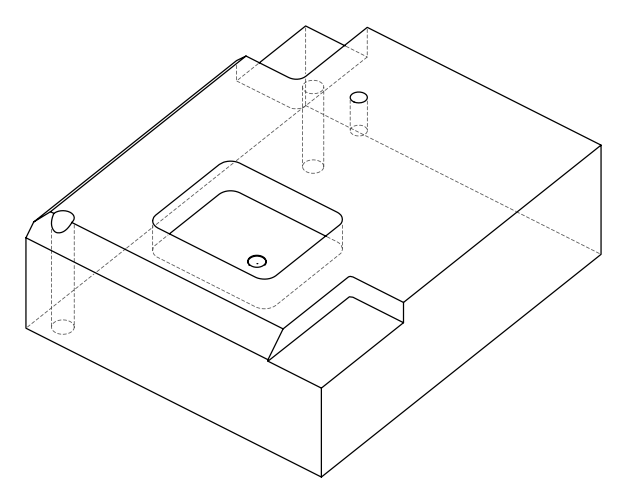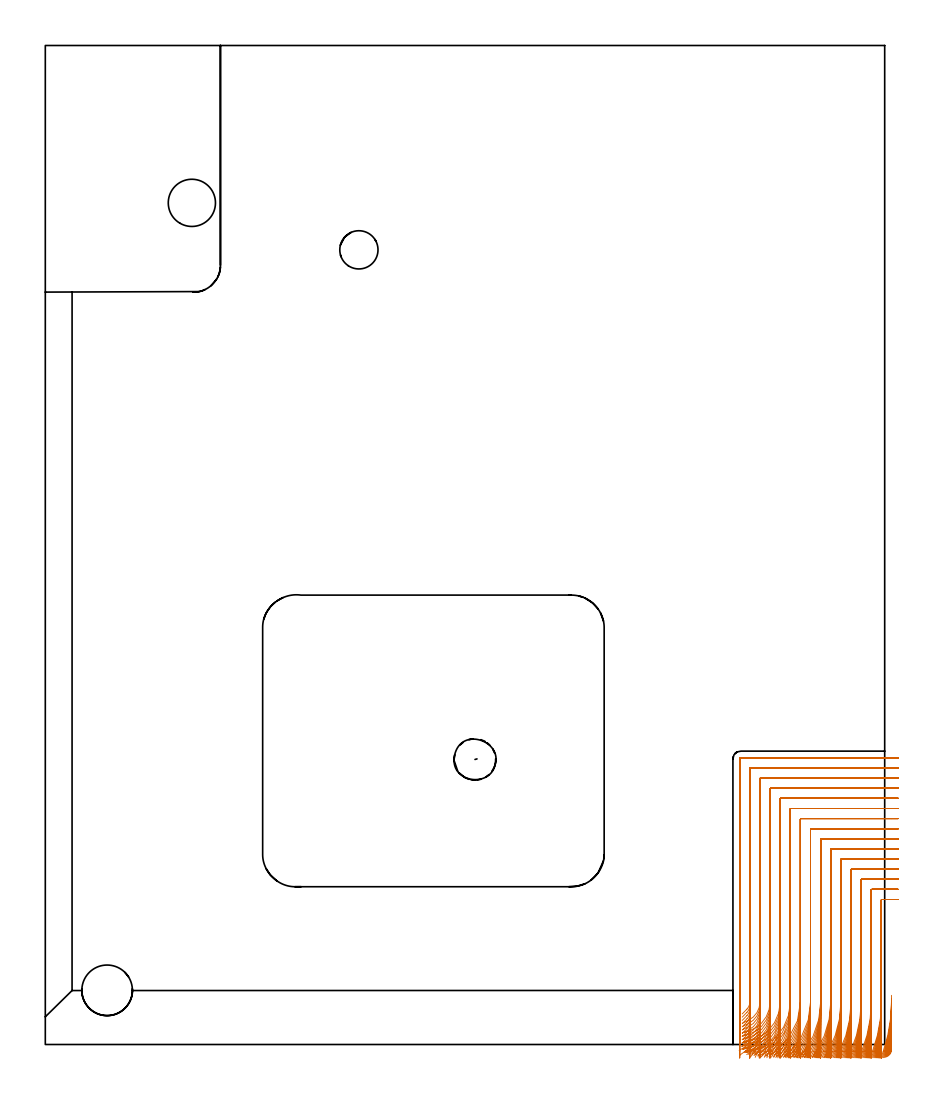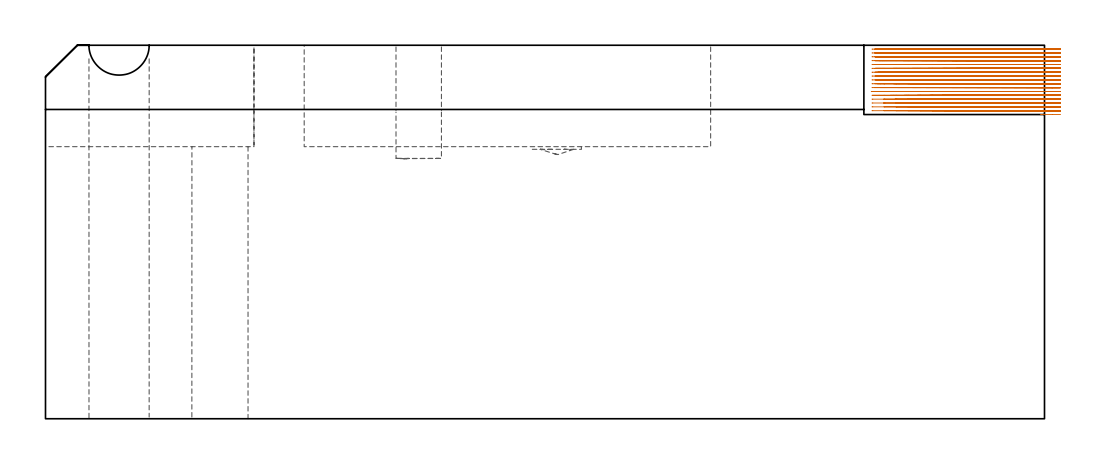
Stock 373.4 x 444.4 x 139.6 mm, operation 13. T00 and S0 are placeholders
(PLAN: 15 operations, 11 tool changes, 154.8 min)
(1 INDEXABLE_INSERT_DRILL_THROUGH_HOLE_FROM_SOLID | STEP1HOLE | NXT0302_013 | 0.43 min | 48278 mm3)
(2 INDEXABLE_INSERT_DRILL_BLIND_HOLE_FROM_SOLID | STEP1POCKET | NXT0302_005 | 0.18 min | 9602 mm3)
(3 SPOT_DRILL | STEP1HOLE_1 | NXT0321_9005460120000 | 0.05 min | 183 mm3)
(4 SPOT_DRILL_1 | STEP1POCKET_1 | NXT0321_9005460120000 | 0.06 min | 4452 mm3)
(5 DRILL_BLIND_HOLE_INTO_CENTER | STEP1HOLE_1 | NXT0301_030 | 0.04 min | 151 mm3)
(6 GUN_DRILL_THROUGH_HOLE | STEP1HOLE_1 | UGT0307_001 | 0.62 min | 2530 mm3)
(7 SPADE_DRILL_TO_ENLARGE_THROUGH_HOLE | STEP1HOLE_1 | UGT0306_005 | 0.59 min | 20119 mm3)
(8 DRILL_TO_ENLARGE_THROUGH_HOLE | STEP1HOLE_1 | UGT0301_054 | 0.6 min | 32435 mm3)
(9 DRILL_BLIND_HOLE_INTO_CENTER_1 | STEP1POCKET_1 | NXT0301_128 | 0.02 min | 0 mm3)
(10 MILL_ROUGH_BLIND_HOLE_CONTOUR | STEP1POCKET_1 | UGT0201_129 | Spiral | 0.14 min | 2300 mm3)
(11 AREA_MILL | FG_CHAMFER_SURFACE | UGT0205_001 | 21.77 min | 89547 mm3)
(12 AREA_MILL_1 | FG_CHAMFER_SURFACE_1 | UGT0205_001 | 12.86 min | 22739 mm3)
(13 MILL_CORNER_NOTCH_RECTANGULAR | CORNER_NOTCH_RECTANGULAR | NXT0201_008 | Follow Part, ap 1.5, ae 75% | 83.82 min | 225742 mm3)
(14 MILL_CORNER_NOTCH_RECTANGULAR_1 | CORNER_NOTCH_RECTANGULAR_1 | UGT0201_094 | Follow Part, ap 5, ae 75% | 12.59 min | 309165 mm3)
(15 MILL_RECTANGULAR_POCKET | POCKET_RECTANGULAR_STRAIGHT | UGT0201_094 | Follow Part, ap 5, ae 75% | 21.02 min | 733431 mm3)
(TOOL NXT0302_013 | Index. Insert Drill 21mm [880-D2100L25-05] | D21 PA176 FL105 Z2)
(TOOL NXT0302_005 | Index. Insert Drill 17mm [880-D1700L20-05] | D17 PA176 FL85 Z2)
(TOOL NXT0321_9005460120000 | NC Spot Drill, 142deg, 12mm, Carbide, Uncoated | D12 PA142 FL30 Z2)
(TOOL NXT0301_030 | Carbide Drill 5.9mm [860.1-0590-018A1-MM 2214] | D5.9 PA140 FL28 Z2)
(TOOL UGT0307_001 | Gun Drill 5 mm | D5 PA130 FL24 Z1)
(TOOL UGT0306_005 | Spade Drill 14.5mm | D14.5 PA132 FL10 Z2)
(TOOL UGT0301_054 | Twist Drill 22.5 mm | D22.5 PA118 FL155 Z2)
(TOOL NXT0301_128 | Carbide Drill 12mm [861.1-1200-036A1-GP GC34] | D12 PA150 FL37.4 Z2)
(TOOL UGT0201_129 | Carbide End Mill 11.9 | D11.9 FL15 Z4)
(TOOL UGT0205_001 | Chamfer Mill 20 x 3 x 45 deg. | D20 FL50 Z2)
(TOOL NXT0201_008 | ENDMILL 6mm [2P460-0600-NA 1630] | D6 FL26 Z6)
(TOOL UGT0201_094 | End mill 20 mm | D20 FL38 Z4)
(OP 13 MILL_CORNER_NOTCH_RECTANGULAR, part 1 of 2)
G17 G21 G94 G90
T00 M6
G54
G17 G0 G90 X376.401 Y21.869 S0 M3
G43 Z149.601 H1
Z138.162
G94 G1 X376.4 Y18.869 F250.
G2 X372.75 Y-3. R67.5 F500.
G1 X371.777 Y-5.838 F250.
G0 Z149.601
X379.4 Y64.5
Z138.162
G1 X376.4
X372.195 F500.
G3 X371.9 Y64.205 R0.3
G1 Y18.896
G2 X367.973 Y-3. R63.
G1 X366.93 Y-5.813 F250.
G0 Z149.601
X379.4 Y69.
Z138.162
G1 X376.4
X367.695 F500.
G3 X367.4 Y68.705 R0.3
G1 Y18.896
G2 X363.148 Y-3. R58.5
G1 X362.025 Y-5.782 F250.
G0 Z149.601
X379.4 Y73.5
Z138.162
G1 X376.4
X363.196 F500.
G3 X362.9 Y73.204 R0.3
G1 Y18.896
G2 X358.262 Y-3. R54.
G1 X357.045 Y-5.742 F250.
G0 Z149.601
X379.4 Y78.
Z138.162
G1 X376.4
X358.696 F500.
G3 X358.4 Y77.704 R0.3
G1 Y18.896
G2 X353.294 Y-3. R49.5
G1 X351.967 Y-5.691 F250.
G0 Z149.601
X379.4 Y82.5
Z138.162
G1 X376.4
X354.196 F500.
G3 X353.9 Y82.204 R0.3
G1 Y18.896
G2 X348.214 Y-3. R45.
G1 X346.754 Y-5.621 F250.
G0 Z149.601
X379.4 Y87.
Z138.162
G1 X376.4
X349.696 F500.
G3 X349.4 Y86.704 R0.3
G1 Y18.896
G2 X342.971 Y-3. R40.5
G1 X341.349 Y-5.524 F250.
G0 Z149.601
X379.4 Y91.5
Z138.162
G1 X376.4
X345.196 F500.
G3 X344.9 Y91.204 R0.3
G1 Y18.896
G2 X337.476 Y-3. R36.
G1 X335.651 Y-5.381 F250.
G0 Z149.601
X379.4 Y96.
Z138.162
G1 X376.4
X340.696 F500.
G3 X340.4 Y95.704 R0.3
G1 Y18.896
G2 X331.546 Y-3. R31.5
G1 X329.46 Y-5.157 F250.
G0 Z149.601
X379.4 Y100.5
Z138.162
G1 X376.4
X336.197 F500.
G3 X335.9 Y100.203 R0.3
G1 Y18.896
G2 X324.698 Y-3. R27.
G1 X322.265 Y-4.755 F250.
G0 Z149.601
X379.4 Y105.
Z138.162
G1 X376.4
X331.697 F500.
G3 X331.4 Y104.703 R0.3
G1 Y18.896
G2 X314.839 Y-2.806 R22.5
G1 X311.946 Y-3.598 F250.
G0 Z149.601
X379.4 Y109.5
Z138.162
G1 X376.4
X327.197 F500.
G3 X326.9 Y109.203 R0.3
G1 Y18.896
G2 X312.9 Y1.346 R18.
G1 X309.975 Y0.679 F250.
G0 Z149.601
X379.4 Y114.
Z138.162
G1 X376.4
X322.697 F500.
G3 X322.4 Y113.703 R0.3
G1 Y18.896
G2 X312.9 Y6.002 R13.5
G1 X310.035 Y5.113 F250.
G0 Z149.601
X379.4 Y118.5
Z138.162
G1 X376.4
X318.197 F500.
G3 X317.9 Y118.203 R0.3
G1 Y18.896
G2 X312.9 Y10.833 R9.
G1 X310.213 Y9.5 F250.
G0 Z149.601
X379.4 Y123.
Z138.162
G1 X376.4
X313.697 F500.
G3 X313.4 Y122.703 R0.3
G1 Y18.896
G2 X312.124 Y15.756 R4.5
G1 X310.031 Y13.607 F250.
G0 Z149.601
X379.4 Y127.5
Z138.162
G1 X376.4
X309.197 F500.
G3 X308.9 Y127.203 R0.3
G1 Y18.896
Y15.896 F250.
G0 Z149.601
X376.401 Y20.43
Z136.723
G1 X376.4 Y17.43
G2 X373.226 Y-3. R67.5 F500.
G1 X372.316 Y-5.859 F250.
G0 Z149.601
X379.4 Y64.5
Z136.723
G1 X376.4
X372.195 F500.
G3 X371.9 Y64.205 R0.3
G1 Y17.457
G2 X368.486 Y-3. R63.
G1 X367.512 Y-5.837 F250.
G0 Z149.601
X379.4 Y69.
Z136.723
G1 X376.4
X367.695 F500.
G3 X367.4 Y68.705 R0.3
G1 Y17.457
G2 X363.707 Y-3. R58.5
G1 X362.658 Y-5.811 F250.
G0 Z149.601
X379.4 Y73.5
Z136.723
G1 X376.4
X363.196 F500.
G3 X362.9 Y73.204 R0.3
G1 Y17.457
G2 X358.875 Y-3. R54.
G1 X357.739 Y-5.776 F250.
G0 Z149.601
X379.4 Y78.
Z136.723
G1 X376.4
X358.696 F500.
G3 X358.4 Y77.704 R0.3
G1 Y17.457
G2 X353.975 Y-3. R49.5
G1 X352.735 Y-5.732 F250.
G0 Z149.601
X379.4 Y82.5
Z136.723
G1 X376.4
X354.196 F500.
G3 X353.9 Y82.204 R0.3
G1 Y17.457
G2 X348.982 Y-3. R45.
G1 X347.618 Y-5.672 F250.
G0 Z149.601
X379.4 Y87.
Z136.723
G1 X376.4
X349.696 F500.
G3 X349.4 Y86.704 R0.3
G1 Y17.457
G2 X343.854 Y-3. R40.5
G1 X342.339 Y-5.589 F250.
G0 Z149.601
X379.4 Y91.5
Z136.723
G1 X376.4
X345.196 F500.
G3 X344.9 Y91.204 R0.3
G1 Y17.457
G2 X338.523 Y-3. R36.
G1 X336.818 Y-5.469 F250.
G0 Z149.601
X379.4 Y96.
Z136.723
G1 X376.4
X340.696 F500.
G3 X340.4 Y95.704 R0.3
G1 Y17.457
G2 X332.854 Y-3. R31.5
G1 X330.905 Y-5.281 F250.
G0 Z149.601
X379.4 Y100.5
Z136.723
G1 X376.4
X336.197 F500.
G3 X335.9 Y100.203 R0.3
G1 Y17.457
G2 X326.522 Y-3. R27.
G1 X324.249 Y-4.958 F250.
G0 Z149.601
X379.4 Y105.
Z136.723
G1 X376.4
X331.697 F500.
G3 X331.4 Y104.703 R0.3
G1 Y17.457
G2 X318.269 Y-3. R22.5
G1 X315.541 Y-4.249 F250.
G0 Z149.601
X379.4 Y109.5
Z136.723
G1 X376.4
X327.197 F500.
G3 X326.9 Y109.203 R0.3
G1 Y17.457
G2 X312.901 Y-0.093 R18.
G1 X309.976 Y-0.76 F250.
G0 Z149.601
X379.4 Y114.
Z136.723
G1 X376.4
X322.697 F500.
G3 X322.4 Y113.703 R0.3
G1 Y17.457
G2 X312.9 Y4.563 R13.5
G1 X310.035 Y3.674 F250.
G0 Z149.601
X379.4 Y118.5
Z136.723
G1 X376.4
X318.197 F500.
G3 X317.9 Y118.203 R0.3
G1 Y17.457
G2 X312.9 Y9.394 R9.
G1 X310.213 Y8.061 F250.
G0 Z149.601
X379.4 Y123.
Z136.723
G1 X376.4
X313.697 F500.
G3 X313.4 Y122.703 R0.3
G1 Y17.457
G2 X312.124 Y14.317 R4.5
G1 X310.031 Y12.168 F250.
G0 Z149.601
X379.4 Y127.5
Z136.723
G1 X376.4
X309.197 F500.
G3 X308.9 Y127.203 R0.3
G1 Y17.457
Y14.457 F250.
G0 Z149.601
X376.401 Y18.991
Z135.284
G1 X376.4 Y15.991
G2 X373.669 Y-2.988 R67.5 F500.
G1 X372.824 Y-5.867 F250.
G0 Z149.601
X379.4 Y64.5
Z135.284
G1 X376.4
X372.195 F500.
G3 X371.9 Y64.205 R0.3
G1 Y16.017
G2 X368.961 Y-3. R63.
G1 X368.055 Y-5.86 F250.
G0 Z149.601
X379.4 Y69.
Z135.284
G1 X376.4
X367.695 F500.
G3 X367.4 Y68.705 R0.3
G1 Y16.017
G2 X364.223 Y-3. R58.5
G1 X363.247 Y-5.837 F250.
G0 Z149.601
X379.4 Y73.5
Z135.284
G1 X376.4
X363.196 F500.
G3 X362.9 Y73.204 R0.3
G1 Y16.017
G2 X359.44 Y-3. R54.
G1 X358.384 Y-5.808 F250.
G0 Z149.601
X379.4 Y78.
Z135.284
G1 X376.4
X358.696 F500.
G3 X358.4 Y77.704 R0.3
G1 Y16.017
G2 X354.601 Y-3. R49.5
G1 X353.448 Y-5.77 F250.
G0 Z149.601
X379.4 Y82.5
Z135.284
G1 X376.4
X354.196 F500.
G3 X353.9 Y82.204 R0.3
G1 Y16.017
G2 X349.684 Y-3. R45.
G1 X348.416 Y-5.719 F250.
G0 Z149.601
X379.4 Y87.
Z135.284
G1 X376.4
X349.696 F500.
G3 X349.4 Y86.704 R0.3
G1 Y16.017
G2 X344.657 Y-3. R40.5
G1 X343.249 Y-5.649 F250.
G0 Z149.601
X379.4 Y91.5
Z135.284
G1 X376.4
X345.196 F500.
G3 X344.9 Y91.204 R0.3
G1 Y16.017
G2 X339.467 Y-3. R36.
G1 X337.882 Y-5.547 F250.
G0 Z149.601
X379.4 Y96.
Z135.284
G1 X376.4
X340.696 F500.
G3 X340.4 Y95.704 R0.3
G1 Y16.017
G2 X334.011 Y-3. R31.5
G1 X332.2 Y-5.392 F250.
G0 Z149.601
X379.4 Y100.5
Z135.284
G1 X376.4
X336.197 F500.
G3 X335.9 Y100.203 R0.3
G1 Y16.017
G2 X328.066 Y-3. R27.
G1 X325.953 Y-5.13 F250.
G0 Z149.601
X379.4 Y105.
Z135.284
G1 X376.4
X331.697 F500.
G3 X331.4 Y104.703 R0.3
G1 Y16.017
G2 X320.924 Y-3. R22.5
G1 X318.389 Y-4.603 F250.
G0 Z149.601
X379.4 Y109.5
Z135.284
G1 X376.4
X327.197 F500.
G3 X326.9 Y109.203 R0.3
G1 Y16.017
G2 X313.27 Y-1.444 R18.
G1 X310.36 Y-2.172 F250.
G0 Z149.601
X379.4 Y114.
Z135.284
G1 X376.4
X322.697 F500.
G3 X322.4 Y113.703 R0.3
G1 Y16.017
G2 X312.9 Y3.124 R13.5
G1 X310.035 Y2.235 F250.
G0 Z149.601
X379.4 Y118.5
Z135.284
G1 X376.4
X318.197 F500.
G3 X317.9 Y118.203 R0.3
G1 Y16.017
G2 X312.9 Y7.955 R9.
G1 X310.213 Y6.622 F250.
G0 Z149.601
X379.4 Y123.
Z135.284
G1 X376.4
X313.697 F500.
G3 X313.4 Y122.703 R0.3
G1 Y16.017
G2 X312.124 Y12.878 R4.5
G1 X310.03 Y10.729 F250.
G0 Z149.601
X379.4 Y127.5
Z135.284
G1 X376.4
X309.197 F500.
G3 X308.9 Y127.203 R0.3
G1 Y16.017
Y13.017 F250.
G0 Z149.601
X376.401 Y17.552
Z133.845
G1 X376.4 Y14.552
G2 X374.093 Y-2.919 R67.5 F500.
G1 X373.315 Y-5.816 F250.
G0 Z149.601
X379.4 Y64.5
Z133.845
G1 X376.4
X372.195 F500.
G3 X371.9 Y64.205 R0.3
G1 Y14.578
G2 X369.398 Y-3. R63.
G1 X368.561 Y-5.881 F250.
G0 Z149.601
X379.4 Y69.
Z133.845
G1 X376.4
X367.695 F500.
G3 X367.4 Y68.705 R0.3
G1 Y14.578
G2 X364.697 Y-3. R58.5
G1 X363.795 Y-5.861 F250.
G0 Z149.601
X379.4 Y73.5
Z133.845
G1 X376.4
X363.196 F500.
G3 X362.9 Y73.204 R0.3
G1 Y14.578
G2 X359.959 Y-3. R54.
G1 X358.982 Y-5.837 F250.
G0 Z149.601
X379.4 Y78.
Z133.845
G1 X376.4
X358.696 F500.
G3 X358.4 Y77.704 R0.3
G1 Y14.578
G2 X355.174 Y-3. R49.5
G1 X354.108 Y-5.804 F250.
G0 Z149.601
X379.4 Y82.5
Z133.845
G1 X376.4
X354.196 F500.
G3 X353.9 Y82.204 R0.3
G1 Y14.578
G2 X350.325 Y-3. R45.
G1 X349.153 Y-5.762 F250.
G0 Z149.601
X379.4 Y87.
Z133.845
G1 X376.4
X349.696 F500.
G3 X349.4 Y86.704 R0.3
G1 Y14.578
G2 X345.386 Y-3. R40.5
G1 X344.084 Y-5.703 F250.
G0 Z149.601
X379.4 Y91.5
Z133.845
G1 X376.4
X345.196 F500.
G3 X344.9 Y91.204 R0.3
G1 Y14.578
G2 X340.317 Y-3. R36.
G1 X338.852 Y-5.618 F250.
G0 Z149.601
X379.4 Y96.
Z133.845
G1 X376.4
X340.696 F500.
G3 X340.4 Y95.704 R0.3
G1 Y14.578
G2 X335.039 Y-3. R31.5
G1 X333.365 Y-5.489 F250.
G0 Z149.601
X379.4 Y100.5
Z133.845
G1 X376.4
X336.197 F500.
G3 X335.9 Y100.203 R0.3
G1 Y14.578
G2 X329.394 Y-3. R27.
G1 X327.441 Y-5.277 F250.
G0 Z149.601
X379.4 Y105.
Z133.845
G1 X376.4
X331.697 F500.
G3 X331.4 Y104.703 R0.3
G1 Y14.578
G2 X322.945 Y-3. R22.5
G1 X320.601 Y-4.873 F250.
G0 Z149.601
X379.4 Y109.5
Z133.845
G1 X376.4
X327.197 F500.
G3 X326.9 Y109.203 R0.3
G1 Y14.578
G2 X314.359 Y-2.574 R18.
G1 X311.5 Y-3.484 F250.
G0 Z149.601
X379.4 Y114.
Z133.845
G1 X376.4
X322.697 F500.
G3 X322.4 Y113.703 R0.3
G1 Y14.578
G2 X312.9 Y1.685 R13.5
G1 X310.035 Y0.796 F250.
G0 Z149.601
X379.4 Y118.5
Z133.845
G1 X376.4
X318.197 F500.
G3 X317.9 Y118.203 R0.3
G1 Y14.578
G2 X312.9 Y6.516 R9.
G1 X310.213 Y5.183 F250.
G0 Z149.601
X379.4 Y123.
Z133.845
G1 X376.4
X313.697 F500.
G3 X313.4 Y122.703 R0.3
G1 Y14.578
G2 X312.124 Y11.439 R4.5
G1 X310.031 Y9.29 F250.
G0 Z149.601
X379.4 Y127.5
Z133.845
G1 X376.4
X309.197 F500.
G3 X308.9 Y127.203 R0.3
G1 Y14.578
Y11.578 F250.
G0 Z149.601
X376.401 Y16.107
Z132.406
G1 X376.4 Y13.107
G2 X374.494 Y-2.793 R67.5 F500.
G1 X373.786 Y-5.709 F250.
G0 Z149.601
X379.4 Y64.5
Z132.406
G1 X376.4
X372.195 F500.
G3 X371.9 Y64.205 R0.3
G1 Y13.133
G2 X369.799 Y-3. R63.
G1 X369.031 Y-5.9 F250.
G0 Z149.601
X379.4 Y69.
Z132.406
G1 X376.4
X367.695 F500.
G3 X367.4 Y68.705 R0.3
G1 Y13.133
G2 X365.132 Y-3. R58.5
G1 X364.304 Y-5.884 F250.
G0 Z149.601
X379.4 Y73.5
Z132.406
G1 X376.4
X363.196 F500.
G3 X362.9 Y73.204 R0.3
G1 Y13.133
G2 X360.434 Y-3. R54.
G1 X359.538 Y-5.863 F250.
G0 Z149.601
X379.4 Y78.
Z132.406
G1 X376.4
X358.696 F500.
G3 X358.4 Y77.704 R0.3
G1 Y13.133
G2 X355.697 Y-3. R49.5
G1 X354.72 Y-5.836 F250.
G0 Z149.601
X379.4 Y82.5
Z132.406
G1 X376.4
X354.196 F500.
G3 X353.9 Y82.204 R0.3
G1 Y13.133
G2 X350.909 Y-3. R45.
G1 X349.833 Y-5.801 F250.
G0 Z149.601
X379.4 Y87.
Z132.406
G1 X376.4
X349.696 F500.
G3 X349.4 Y86.704 R0.3
G1 Y13.133
G2 X346.048 Y-3. R40.5
G1 X344.853 Y-5.752 F250.
G0 Z149.601
X379.4 Y91.5
Z132.406
G1 X376.4
X345.196 F500.
G3 X344.9 Y91.204 R0.3
G1 Y13.133
G2 X341.083 Y-3. R36.
G1 X339.738 Y-5.682 F250.
G0 Z149.601
X379.4 Y96.
Z132.406
G1 X376.4
X340.696 F500.
G3 X340.4 Y95.704 R0.3
G1 Y13.133
G2 X335.955 Y-3. R31.5
G1 X334.419 Y-5.577 F250.
G0 Z149.601
X379.4 Y100.5
Z132.406
G1 X376.4
X336.197 F500.
G3 X335.9 Y100.203 R0.3
G1 Y13.133
G2 X330.55 Y-3. R27.
G1 X328.758 Y-5.406 F250.
G0 Z149.601
X379.4 Y105.
Z132.406
G1 X376.4
X331.697 F500.
G3 X331.4 Y104.703 R0.3
G1 Y13.133
G2 X324.584 Y-3. R22.5
G1 X322.433 Y-5.091 F250.
G0 Z149.601
X379.4 Y109.5
Z132.406
G1 X376.4
X327.197 F500.
G3 X326.9 Y109.203 R0.3
G1 Y13.133
G2 X316.883 Y-3. R18.
G1 X314.195 Y-4.331 F250.
G0 Z149.601
X379.4 Y114.
Z132.406
G1 X376.4
X322.697 F500.
G3 X322.4 Y113.703 R0.3
G1 Y13.133
G2 X312.9 Y0.239 R13.5
G1 X310.035 Y-0.65 F250.
G0 Z149.601
X379.4 Y118.5
Z132.406
G1 X376.4
X318.197 F500.
G3 X317.9 Y118.203 R0.3
G1 Y13.133
G2 X312.9 Y5.07 R9.
G1 X310.213 Y3.737 F250.
G0 Z149.601
X379.4 Y123.
Z132.406
G1 X376.4
X313.697 F500.
G3 X313.4 Y122.703 R0.3
G1 Y13.133
G2 X312.126 Y9.996 R4.5
G1 X310.035 Y7.845 F250.
G0 Z149.601
X379.4 Y127.5
Z132.406
G1 X376.4
X309.197 F500.
G3 X308.9 Y127.203 R0.3
G1 Y13.133
Y10.133 F250.
G0 Z149.601
X376.401 Y14.665
Z130.967
G1 X376.4 Y11.665
G2 X374.866 Y-2.617 R67.5 F500.
G1 X374.23 Y-5.549 F250.
G0 Z149.601
X379.4 Y64.5
Z130.967
G1 X376.4
X372.195 F500.
G3 X371.9 Y64.205 R0.3
G1 Y11.691
G2 X370.163 Y-3. R63.
G1 X369.464 Y-5.917 F250.
G0 Z149.601
X379.4 Y69.
Z130.967
G1 X376.4
X367.695 F500.
G3 X367.4 Y68.705 R0.3
G1 Y11.691
G2 X365.525 Y-3. R58.5
G1 X364.772 Y-5.904 F250.
G0 Z149.601
X379.4 Y73.5
Z130.967
G1 X376.4
X363.196 F500.
G3 X362.9 Y73.204 R0.3
G1 Y11.691
G2 X360.863 Y-3. R54.
G1 X360.047 Y-5.887 F250.
G0 Z149.601
X379.4 Y78.
Z130.967
G1 X376.4
X358.696 F500.
G3 X358.4 Y77.704 R0.3
G1 Y11.691
G2 X356.17 Y-3. R49.5
G1 X355.279 Y-5.865 F250.
G0 Z149.601
X379.4 Y82.5
Z130.967
G1 X376.4
X354.196 F500.
G3 X353.9 Y82.204 R0.3
G1 Y11.691
G2 X351.434 Y-3. R45.
G1 X350.455 Y-5.836 F250.
G0 Z149.601
X379.4 Y87.
Z130.967
G1 X376.4
X349.696 F500.
G3 X349.4 Y86.704 R0.3
G1 Y11.691
G2 X346.642 Y-3. R40.5
G1 X345.553 Y-5.796 F250.
G0 Z149.601
X379.4 Y91.5
Z130.967
G1 X376.4
X345.196 F500.
G3 X344.9 Y91.204 R0.3
G1 Y11.691
G2 X341.766 Y-3. R36.
G1 X340.542 Y-5.739 F250.
G0 Z149.601
X379.4 Y96.
Z130.967
G1 X376.4
X340.696 F500.
G3 X340.4 Y95.704 R0.3
G1 Y11.691
G2 X336.765 Y-3. R31.5
G1 X335.365 Y-5.654 F250.
G0 Z149.601
X379.4 Y100.5
Z130.967
G1 X376.4
X336.197 F500.
G3 X335.9 Y100.203 R0.3
G1 Y11.691
G2 X331.554 Y-3. R27.
G1 X329.921 Y-5.517 F250.
G0 Z149.601
X379.4 Y105.
Z130.967
G1 X376.4
X331.697 F500.
G3 X331.4 Y104.703 R0.3
G1 Y11.691
G2 X325.942 Y-3. R22.5
G1 X323.983 Y-5.272 F250.
G0 Z149.601
X379.4 Y109.5
Z130.967
G1 X376.4
X327.197 F500.
G3 X326.9 Y109.203 R0.3
G1 Y11.691
G2 X319.301 Y-3. R18.
G1 X316.853 Y-4.734 F250.
G0 Z149.601
X379.4 Y114.
Z130.967
G1 X376.4
X322.697 F500.
G3 X322.4 Y113.703 R0.3
G1 Y11.691
G2 X313.122 Y-1.132 R13.5
G1 X310.272 Y-2.07 F250.
G0 Z149.601
X379.4 Y118.5
Z130.967
G1 X376.4
X318.197 F500.
G3 X317.9 Y118.203 R0.3
G1 Y11.691
G2 X312.9 Y3.628 R9.
G1 X310.213 Y2.295 F250.
G0 Z149.601
X379.4 Y123.
Z130.967
G1 X376.4
X313.697 F500.
G3 X313.4 Y122.703 R0.3
G1 Y11.691
G2 X312.127 Y8.555 R4.5
G1 X310.037 Y6.403 F250.
G0 Z149.601
X379.4 Y127.5
Z130.967
G1 X376.4
X309.197 F500.
G3 X308.9 Y127.203 R0.3
G1 Y11.691
Y8.691 F250.
G0 Z149.601
X376.401 Y13.226
Z129.528
G1 X376.4 Y10.226
G2 X375.204 Y-2.397 R67.5 F500.
G1 X374.642 Y-5.344 F250.
G0 Z149.601
X379.4 Y64.5
Z129.528
G1 X376.4
X372.195 F500.
G3 X371.9 Y64.205 R0.3
G1 Y10.252
G2 X370.491 Y-3. R63.
G1 X369.86 Y-5.933 F250.
G0 Z149.601
X379.4 Y69.
Z129.528
G1 X376.4
X367.695 F500.
G3 X367.4 Y68.705 R0.3
G1 Y10.252
G2 X365.879 Y-3. R58.5
G1 X365.2 Y-5.922 F250.
G0 Z149.601
X379.4 Y73.5
Z129.528
G1 X376.4
X363.195 F500.
G3 X362.9 Y73.205 R0.3
G1 Y10.252
G2 X361.249 Y-3. R54.
G1 X360.513 Y-5.908 F250.
G0 Z149.601
X379.4 Y78.
Z129.528
G1 X376.4
X358.696 F500.
G3 X358.4 Y77.704 R0.3
G1 Y10.252
G2 X356.593 Y-3. R49.5
G1 X355.79 Y-5.891 F250.
G0 Z149.601
X379.4 Y82.5
Z129.528
G1 X376.4
X354.196 F500.
G3 X353.9 Y82.204 R0.3
G1 Y10.252
G2 X351.905 Y-3. R45.
G1 X351.021 Y-5.867 F250.
G0 Z149.601
X379.4 Y87.
Z129.528
G1 X376.4
X349.696 F500.
G3 X349.4 Y86.704 R0.3
G1 Y10.252
G2 X347.171 Y-3. R40.5
G1 X346.189 Y-5.835 F250.
G0 Z149.601
X379.4 Y91.5
Z129.528
G1 X376.4
X345.196 F500.
G3 X344.9 Y91.204 R0.3
G1 Y10.252
G2 X342.372 Y-3. R36.
G1 X341.268 Y-5.789 F250.
G0 Z149.601
X379.4 Y96.
Z129.528
G1 X376.4
X340.696 F500.
G3 X340.4 Y95.704 R0.3
G1 Y10.252
G2 X337.477 Y-3. R31.5
G1 X336.215 Y-5.722 F250.
G0 Z149.601
X379.4 Y100.5
Z129.528
G1 X376.4
X336.196 F500.
G3 X335.9 Y100.204 R0.3
G1 Y10.252
G2 X332.424 Y-3. R27.
G1 X330.952 Y-5.614 F250.
G0 Z149.601
X379.4 Y105.
Z129.528
G1 X376.4
X331.697 F500.
G3 X331.4 Y104.703 R0.3
G1 Y10.252
G2 X327.084 Y-3. R22.5
G1 X325.317 Y-5.424 F250.
G0 Z149.601
X379.4 Y109.5
Z129.528
G1 X376.4
X327.197 F500.
G3 X326.9 Y109.203 R0.3
G1 Y10.252
G2 X321.082 Y-3. R18.
G1 X318.873 Y-5.03 F250.
G0 Z149.601
X379.4 Y114.
Z129.528
G1 X376.4
X322.697 F500.
G3 X322.4 Y113.703 R0.3
G1 Y10.252
G2 X313.941 Y-2.272 R13.5
G1 X311.158 Y-3.392 F250.
G0 Z149.601
X379.4 Y118.5
Z129.528
G1 X376.4
X318.197 F500.
G3 X317.9 Y118.203 R0.3
G1 Y10.252
G2 X312.9 Y2.189 R9.
G1 X310.213 Y0.856 F250.
G0 Z149.601
X379.4 Y123.
Z129.528
G1 X376.4
X313.697 F500.
G3 X313.4 Y122.703 R0.3
G1 Y10.252
G2 X312.127 Y7.116 R4.5
G1 X310.037 Y4.964 F250.
G0 Z149.601
X379.4 Y127.5
Z129.528
G1 X376.4
X309.197 F500.
G3 X308.9 Y127.203 R0.3
G1 Y10.252
Y7.252 F250.
G0 Z149.601
X376.401 Y11.786
Z128.089
G1 X376.4 Y8.786
G2 X375.506 Y-2.136 R67.5 F500.
G1 X375.019 Y-5.097 F250.
G0 Z149.601
X379.4 Y64.5
Z128.089
G1 X376.4
X372.195 F500.
G3 X371.9 Y64.205 R0.3
G1 Y8.813
G2 X370.783 Y-3. R63.
G1 X370.22 Y-5.947 F250.
G0 Z149.601
X379.4 Y69.
Z128.089
G1 X376.4
X367.695 F500.
G3 X367.4 Y68.705 R0.3
G1 Y8.813
G2 X366.195 Y-3. R58.5
G1 X365.589 Y-5.938 F250.
G0 Z149.601
X379.4 Y73.5
Z128.089
G1 X376.4
X363.196 F500.
G3 X362.9 Y73.204 R0.3
G1 Y8.813
G2 X361.592 Y-3. R54.
G1 X360.936 Y-5.927 F250.
G0 Z149.601
X379.4 Y78.
Z128.089
G1 X376.4
X358.696 F500.
G3 X358.4 Y77.704 R0.3
G1 Y8.813
G2 X356.97 Y-3. R49.5
G1 X356.254 Y-5.913 F250.
G0 Z149.601
X379.4 Y82.5
Z128.089
G1 X376.4
X354.196 F500.
G3 X353.9 Y82.204 R0.3
G1 Y8.813
G2 X352.322 Y-3. R45.
G1 X351.534 Y-5.895 F250.
G0 Z149.601
X379.4 Y87.
Z128.089
G1 X376.4
X349.696 F500.
G3 X349.4 Y86.704 R0.3
G1 Y8.813
G2 X347.639 Y-3. R40.5
G1 X346.764 Y-5.87 F250.
G0 Z149.601
X379.4 Y91.5
Z128.089
G1 X376.4
X345.196 F500.
G3 X344.9 Y91.204 R0.3
G1 Y8.813
G2 X342.907 Y-3. R36.
G1 X341.922 Y-5.834 F250.
G0 Z149.601
X379.4 Y96.
Z128.089
G1 X376.4
X340.696 F500.
G3 X340.4 Y95.704 R0.3
G1 Y8.813
G2 X338.101 Y-3. R31.5
G1 X336.976 Y-5.781 F250.
G0 Z149.601
X379.4 Y100.5
Z128.089
G1 X376.4
X336.197 F500.
G3 X335.9 Y100.203 R0.3
G1 Y8.813
G2 X333.179 Y-3. R27.
G1 X331.866 Y-5.698 F250.
G0 Z149.601
X379.4 Y105.
Z128.089
G1 X376.4
X331.697 F500.
G3 X331.4 Y104.703 R0.3
G1 Y8.813
G2 X328.05 Y-3. R22.5
G1 X326.475 Y-5.553 F250.
G0 Z149.601
X379.4 Y109.5
Z128.089
G1 X376.4
X327.197 F500.
G3 X326.9 Y109.203 R0.3
G1 Y8.813
G2 X322.482 Y-3. R18.
G1 X320.513 Y-5.264 F250.
G0 Z149.601
X379.4 Y114.
Z128.089
G1 X376.4
X322.697 F500.
G3 X322.4 Y113.703 R0.3
G1 Y8.813
G2 X315.487 Y-2.971 R13.5
G1 X312.868 Y-4.435 F250.
G0 Z149.601
X379.4 Y118.5
Z128.089
G1 X376.4
X318.197 F500.
G3 X317.9 Y118.203 R0.3
G1 Y8.813
G2 X312.9 Y0.75 R9.
G1 X310.213 Y-0.583 F250.
G0 Z149.601
X379.4 Y123.
Z128.089
G1 X376.4
X313.697 F500.
G3 X313.4 Y122.703 R0.3
G1 Y8.813
G2 X312.127 Y5.677 R4.5
G1 X310.037 Y3.525 F250.
G0 Z149.601
X379.4 Y127.5
Z128.089
G1 X376.4
X309.197 F500.
G3 X308.9 Y127.203 R0.3
G1 Y8.813
Y5.813 F250.
G0 Z149.601
X376.401 Y10.346
Z126.65
G1 X376.4 Y7.346
G2 X375.768 Y-1.842 R67.5 F500.
G1 X375.359 Y-4.814 F250.
G0 Z149.601
X379.4 Y64.5
Z126.65
G1 X376.4
X372.195 F500.
G3 X371.9 Y64.205 R0.3
G1 Y7.373
G2 X371.04 Y-3. R63.
G1 X370.546 Y-5.959 F250.
G0 Z149.601
X379.4 Y69.
Z126.65
G1 X376.4
X367.695 F500.
G3 X367.4 Y68.705 R0.3
G1 Y7.373
G2 X366.473 Y-3. R58.5
G1 X365.941 Y-5.952 F250.
G0 Z149.601
X379.4 Y73.5
Z126.65
G1 X376.4
X363.195 F500.
G3 X362.9 Y73.205 R0.3
G1 Y7.373
G2 X361.894 Y-3. R54.
G1 X361.318 Y-5.944 F250.
G0 Z149.601
X379.4 Y78.
Z126.65
G1 X376.4
X358.696 F500.
G3 X358.4 Y77.704 R0.3
G1 Y7.373
G2 X357.301 Y-3. R49.5
G1 X356.672 Y-5.933 F250.
G0 Z149.601
X379.4 Y82.5
Z126.65
G1 X376.4
X354.196 F500.
G3 X353.9 Y82.204 R0.3
G1 Y7.373
G2 X352.688 Y-3. R45.
G1 X351.997 Y-5.919 F250.
G0 Z149.601
X379.4 Y87.
Z126.65
G1 X376.4
X349.696 F500.
G3 X349.4 Y86.704 R0.3
G1 Y7.373
G2 X348.049 Y-3. R40.5
G1 X347.281 Y-5.9 F250.
G0 Z149.601
X379.4 Y91.5
Z126.65
G1 X376.4
X345.196 F500.
G3 X344.9 Y91.204 R0.3
G1 Y7.373
G2 X343.373 Y-3. R36.
G1 X342.509 Y-5.873 F250.
G0 Z149.601
X379.4 Y96.
Z126.65
G1 X376.4
X340.696 F500.
G3 X340.4 Y95.704 R0.3
G1 Y7.373
G2 X338.643 Y-3. R31.5
G1 X337.655 Y-5.833 F250.
G0 Z149.601
X379.4 Y100.5
Z126.65
G1 X376.4
X336.196 F500.
G3 X335.9 Y100.204 R0.3
G1 Y7.373
G2 X333.828 Y-3. R27.
G1 X332.676 Y-5.77 F250.
G0 Z149.601
X379.4 Y105.
Z126.65
G1 X376.4
X331.697 F500.
G3 X331.4 Y104.703 R0.3
G1 Y7.373
G2 X328.866 Y-3. R22.5
G1 X327.483 Y-5.662 F250.
G0 Z149.601
X379.4 Y109.5
Z126.65
G1 X376.4
X327.197 F500.
G3 X326.9 Y109.203 R0.3
G1 Y7.373
G2 X323.611 Y-3. R18.
G1 X321.882 Y-5.452 F250.
G0 Z149.601
X379.4 Y114.
Z126.65
G1 X376.4
X322.697 F500.
G3 X322.4 Y113.703 R0.3
G1 Y7.373
G2 X317.541 Y-3. R13.5
G1 X315.236 Y-4.92 F250.
G0 Z149.601
X379.4 Y118.5
Z126.65
G1 X376.4
X318.197 F500.
G3 X317.9 Y118.203 R0.3
G1 Y7.373
G2 X312.972 Y-0.654 R9.
G1 X310.297 Y-2.011 F250.
G0 Z149.601
X379.4 Y123.
Z126.65
G1 X376.4
X313.697 F500.
G3 X313.4 Y122.703 R0.3
G1 Y7.373
G2 X312.128 Y4.237 R4.5
G1 X310.037 Y2.085 F250.
G0 Z149.601
X379.4 Y127.5
Z126.65
G1 X376.4
X309.197 F500.
G3 X308.9 Y127.203 R0.3
G1 Y7.373
Y4.373 F250.
G0 Z149.601
X376.401 Y8.908
Z125.212
G1 X376.4 Y5.908
G2 X375.987 Y-1.519 R67.5 F500.
G1 X375.656 Y-4.5 F250.
G0 Z149.601
X379.4 Y64.5
Z125.212
G1 X376.4
X372.195 F500.
G3 X371.9 Y64.205 R0.3
G1 Y5.934
G2 X371.263 Y-3. R63.
G1 X370.838 Y-5.97 F250.
G0 Z149.601
X379.4 Y69.
Z125.212
G1 X376.4
X367.695 F500.
G3 X367.4 Y68.705 R0.3
G1 Y5.934
G2 X366.714 Y-3. R58.5
G1 X366.256 Y-5.965 F250.
G0 Z149.601
X379.4 Y73.5
Z125.212
G1 X376.4
X363.195 F500.
G3 X362.9 Y73.205 R0.3
G1 Y5.934
G2 X362.156 Y-3. R54.
G1 X361.659 Y-5.959 F250.
G0 Z149.601
X379.4 Y78.
Z125.212
G1 X376.4
X358.696 F500.
G3 X358.4 Y77.704 R0.3
G1 Y5.934
G2 X357.587 Y-3. R49.5
G1 X357.046 Y-5.951 F250.
G0 Z149.601
X379.4 Y82.5
Z125.212
G1 X376.4
X354.196 F500.
G3 X353.9 Y82.204 R0.3
G1 Y5.934
G2 X353.004 Y-3. R45.
G1 X352.409 Y-5.94 F250.
G0 Z149.601
X379.4 Y87.
Z125.212
G1 X376.4
X349.696 F500.
G3 X349.4 Y86.704 R0.3
G1 Y5.934
G2 X348.402 Y-3. R40.5
G1 X347.74 Y-5.926 F250.
G0 Z149.601
X379.4 Y91.5
Z125.212
G1 X376.4
X345.196 F500.
G3 X344.9 Y91.204 R0.3
G1 Y5.934
G2 X343.774 Y-3. R36.
G1 X343.029 Y-5.906 F250.
G0 Z149.601
X379.4 Y96.
Z125.212
G1 X376.4
X340.696 F500.
G3 X340.4 Y95.704 R0.3
G1 Y5.934
G2 X339.106 Y-3. R31.5
G1 X338.255 Y-5.877 F250.
G0 Z149.601
X379.4 Y100.5
Z125.212
G1 X376.4
X336.196 F500.
G3 X335.9 Y100.204 R0.3
G1 Y5.934
G2 X334.379 Y-3. R27.
G1 X333.386 Y-5.831 F250.
G0 Z149.601
X379.4 Y105.
Z125.212
G1 X376.4
X331.697 F500.
G3 X331.4 Y104.703 R0.3
G1 Y5.934
G2 X329.55 Y-3. R22.5
G1 X328.359 Y-5.753 F250.
G0 Z149.601
X379.4 Y109.5
Z125.212
G1 X376.4
X327.197 F500.
G3 X326.9 Y109.203 R0.3
G1 Y5.934
G2 X324.526 Y-3. R18.
G1 X323.037 Y-5.604 F250.
G0 Z149.601
X379.4 Y114.
Z125.212
G1 X376.4
X322.697 F500.
G3 X322.4 Y113.703 R0.3
G1 Y5.934
G2 X319.021 Y-3. R13.5
G1 X317.035 Y-5.249 F250.
G0 Z149.601
X379.4 Y118.5
Z125.212
G1 X376.4
X318.197 F500.
G3 X317.9 Y118.203 R0.3
G1 Y5.934
G2 X313.501 Y-1.801 R9.
G1 X310.922 Y-3.334 F250.
G0 Z149.601
X379.4 Y123.
Z125.212
G1 X376.4
X313.697 F500.
G3 X313.4 Y122.703 R0.3
G1 Y5.934
G2 X312.129 Y2.8 R4.5
G1 X310.039 Y0.647 F250.
G0 Z149.601
X379.4 Y127.5
Z125.212
G1 X376.4
X309.197 F500.
G3 X308.9 Y127.203 R0.3
G1 Y5.934
Y2.934 F250.
G0 Z149.601
X376.401 Y7.418
Z123.773
G1 X376.4 Y4.418
G2 X376.167 Y-1.159 R67.5
G1 X375.918 Y-4.149
G0 Z149.601
X379.4 Y64.5
Z123.773
G1 X376.4
X372.195 F500.
G3 X371.9 Y64.205 R0.3
G1 Y4.444
G2 X371.459 Y-3. R63.
G1 X371.104 Y-5.979 F250.
G0 Z149.601
X379.4 Y69.
Z123.773
G1 X376.4
X367.695 F500.
G3 X367.4 Y68.705 R0.3
G1 Y4.444
G2 X366.924 Y-3. R58.5
G1 X366.543 Y-5.976 F250.
G0 Z149.601
X379.4 Y73.5
Z123.773
G1 X376.4
X363.195 F500.
G3 X362.9 Y73.205 R0.3
G1 Y4.444
G2 X362.384 Y-3. R54.
G1 X361.971 Y-5.971 F250.
G0 Z149.601
X379.4 Y78.
Z123.773
G1 X376.4
X358.696 F500.
G3 X358.4 Y77.704 R0.3
G1 Y4.444
G2 X357.837 Y-3. R49.5
G1 X357.386 Y-5.966 F250.
G0 Z149.601
X379.4 Y82.5
Z123.773
G1 X376.4
X354.196 F500.
G3 X353.9 Y82.204 R0.3
G1 Y4.444
G2 X353.28 Y-3. R45.
G1 X352.784 Y-5.959 F250.
G0 Z149.601
X379.4 Y87.
Z123.773
G1 X376.4
X349.696 F500.
G3 X349.4 Y86.704 R0.3
G1 Y4.444
G2 X348.71 Y-3. R40.5
G1 X348.159 Y-5.949 F250.
G0 Z149.601
X379.4 Y91.5
Z123.773
G1 X376.4
X345.196 F500.
G3 X344.9 Y91.204 R0.3
G1 Y4.444
G2 X344.122 Y-3. R36.
G1 X343.502 Y-5.935 F250.
G0 Z149.601
X379.4 Y96.
Z123.773
G1 X376.4
X340.696 F500.
G3 X340.4 Y95.704 R0.3
G1 Y4.444
G2 X339.508 Y-3. R31.5
G1 X338.799 Y-5.915 F250.
G0 Z149.601
X379.4 Y100.5
Z123.773
G1 X376.4
X336.196 F500.
G3 X335.9 Y100.204 R0.3
G1 Y4.444
G2 X334.854 Y-3. R27.
G1 X334.026 Y-5.884 F250.
G0 Z149.601
X379.4 Y105.
Z123.773
G1 X376.4
X331.697 F500.
G3 X331.4 Y104.703 R0.3
G1 Y4.444
G2 X330.133 Y-3. R22.5
G1 X329.14 Y-5.831 F250.
G0 Z149.601
X379.4 Y109.5
Z123.773
G1 X376.4
X327.197 F500.
G3 X326.9 Y109.203 R0.3
G1 Y4.444
G2 X325.289 Y-3. R18.
G1 X324.048 Y-5.731 F250.
G0 Z149.601
X379.4 Y114.
Z123.773
G1 X376.4
X322.697 F500.
G3 X322.4 Y113.703 R0.3
G1 Y4.444
G2 X320.162 Y-3. R13.5
G1 X318.508 Y-5.503 F250.
G0 Z149.601
X379.4 Y118.5
Z123.773
G1 X376.4
X318.197 F500.
G3 X317.9 Y118.203 R0.3
G1 Y4.444
G2 X314.387 Y-2.69 R9.
G1 X312.009 Y-4.519 F250.
G0 Z149.601
X379.4 Y123.
Z123.773
G1 X376.4
X313.697 F500.
G3 X313.4 Y122.703 R0.3
G1 Y4.444
G2 X311.993 Y1.176 R4.5
G1 X309.815 Y-0.886 F250.
G0 Z149.601
X379.4 Y127.5
Z123.773
G1 X376.4
X309.197 F500.
G3 X308.9 Y127.203 R0.3
G1 Y4.444
Y1.444 F250.
G0 Z149.601
X376.401 Y5.747
Z122.334
G1 X376.4 Y2.747
G2 X376.309 Y-0.734 R67.5
G1 X376.153 Y-3.73
G0 Z149.601
X379.4 Y64.5
Z122.334
G1 X376.4
X372.195 F500.
G3 X371.9 Y64.205 R0.3
G1 Y2.774
G2 X371.635 Y-3. R63.
G1 X371.36 Y-5.987 F250.
G0 Z149.601
X379.4 Y69.
Z122.334
G1 X376.4
X367.695 F500.
G3 X367.4 Y68.705 R0.3
G1 Y2.774
G2 X367.114 Y-3. R58.5
G1 X366.818 Y-5.985 F250.
G0 Z149.601
X379.4 Y73.5
Z122.334
G1 X376.4
X363.195 F500.
G3 X362.9 Y73.205 R0.3
G1 Y2.774
G2 X362.59 Y-3. R54.
G1 X362.27 Y-5.983 F250.
G0 Z149.601
X379.4 Y78.
Z122.334
G1 X376.4
X358.696 F500.
G3 X358.4 Y77.704 R0.3
G1 Y2.774
G2 X358.062 Y-3. R49.5
G1 X357.712 Y-5.98 F250.
G0 Z149.601
X379.4 Y82.5
Z122.334
G1 X376.4
X354.196 F500.
G3 X353.9 Y82.204 R0.3
G1 Y2.774
G2 X353.528 Y-3. R45.
G1 X353.143 Y-5.975 F250.
G0 Z149.601
X379.4 Y87.
Z122.334
G1 X376.4
X349.696 F500.
G3 X349.4 Y86.704 R0.3
G1 Y2.774
G2 X348.986 Y-3. R40.5
G1 X348.559 Y-5.969 F250.
G0 Z149.601
X379.4 Y91.5
Z122.334
G1 X376.4
X345.196 F500.
G3 X344.9 Y91.204 R0.3
G1 Y2.774
G2 X344.434 Y-3. R36.
G1 X343.953 Y-5.961 F250.
G0 Z149.601
X379.4 Y96.
Z122.334
G1 X376.4
X340.696 F500.
G3 X340.4 Y95.704 R0.3
G1 Y2.774
G2 X339.866 Y-3. R31.5
G1 X339.316 Y-5.949 F250.
G0 Z149.601
X379.4 Y100.5
Z122.334
G1 X376.4
X336.197 F500.
G3 X335.9 Y100.203 R0.3
G1 Y2.774
G2 X335.275 Y-3. R27.
G1 X334.634 Y-5.931 F250.
G0 Z149.601
X379.4 Y105.
Z122.334
G1 X376.4
X331.697 F500.
G3 X331.4 Y104.703 R0.3
G1 Y2.774
G2 X330.646 Y-3. R22.5
G1 X329.877 Y-5.9 F250.
G0 Z149.601
X379.4 Y109.5
Z122.334
G1 X376.4
X327.197 F500.
G3 X326.9 Y109.203 R0.3
G1 Y2.774
G2 X325.949 Y-3. R18.
G1 X324.986 Y-5.841 F250.
G0 Z149.601
X379.4 Y114.
Z122.334
G1 X376.4
X322.697 F500.
G3 X322.4 Y113.703 R0.3
G1 Y2.774
G2 X321.103 Y-3. R13.5
G1 X319.82 Y-5.712 F250.
G0 Z149.601
X379.4 Y118.5
Z122.334
G1 X376.4
X318.197 F500.
G3 X317.9 Y118.203 R0.3
G1 Y2.774
G2 X315.804 Y-3. R9.
G1 X313.879 Y-5.301 F250.
G0 Z149.601
X379.4 Y123.
Z122.334
G1 X376.4
X313.697 F500.
G3 X313.4 Y122.703 R0.3
G1 Y2.774
G2 X311.218 Y-1.083 R4.5
G1 X308.646 Y-2.628 F250.
G0 Z149.601
X379.4 Y127.5
Z122.334
G1 X376.4
X309.197 F500.
G3 X308.9 Y127.203 R0.3
G1 Y2.774
Y-0.226 F250.
G0 Z149.601
X376.401 Y3.779
Z120.895
G1 X376.4 Y0.779
G2 X376.392 Y-0.215 R67.5
G1 X376.347 Y-3.215
G0 Z149.601
X379.4 Y64.5
Z120.895
G1 X376.4
X372.195 F500.
G3 X371.9 Y64.205 R0.3
G1 Y0.806
G2 X371.785 Y-3. R63.
G1 X371.604 Y-5.995 F250.
G0 Z149.601
X379.4 Y69.
Z120.895
G1 X376.4
X367.695 F500.
G3 X367.4 Y68.705 R0.3
G1 Y0.806
G2 X367.276 Y-3. R58.5
G1 X367.081 Y-5.994 F250.
G0 Z149.601
X379.4 Y73.5
Z120.895
G1 X376.4
X363.195 F500.
G3 X362.9 Y73.205 R0.3
G1 Y0.806
G2 X362.766 Y-3. R54.
G1 X362.554 Y-5.993 F250.
G0 Z149.601
X379.4 Y78.
Z120.895
G1 X376.4
X358.696 F500.
G3 X358.4 Y77.704 R0.3
G1 Y0.806
G2 X358.253 Y-3. R49.5
G1 X358.023 Y-5.991 F250.
G0 Z149.601
X379.4 Y82.5
Z120.895
G1 X376.4
X354.196 F500.
G3 X353.9 Y82.204 R0.3
G1 Y0.806
G2 X353.739 Y-3. R45.
G1 X353.485 Y-5.989 F250.
G0 Z149.601
X379.4 Y87.
Z120.895
G1 X376.4
X349.696 F500.
G3 X349.4 Y86.704 R0.3
G1 Y0.806
G2 X349.221 Y-3. R40.5
G1 X348.939 Y-5.987 F250.
G0 Z149.601
X379.4 Y91.5
Z120.895
G1 X376.4
X345.196 F500.
G3 X344.9 Y91.204 R0.3
G1 Y0.806
G2 X344.698 Y-3. R36.
G1 X344.381 Y-5.983 F250.
G0 Z149.601
X379.4 Y96.
Z120.895
G1 X376.4
X340.696 F500.
G3 X340.4 Y95.704 R0.3
G1 Y0.806
G2 X340.169 Y-3. R31.5
G1 X339.807 Y-5.978 F250.
G0 Z149.601
X379.4 Y100.5
Z120.895
G1 X376.4
X336.196 F500.
G3 X335.9 Y100.204 R0.3
G1 Y0.806
G2 X335.63 Y-3. R27.
G1 X335.208 Y-5.97 F250.
G0 Z149.601
X379.4 Y105.
Z120.895
G1 X376.4
X331.697 F500.
G3 X331.4 Y104.703 R0.3
G1 Y0.806
G2 X331.076 Y-3. R22.5
G1 X330.568 Y-5.957 F250.
G0 Z149.601
X379.4 Y109.5
Z120.895
G1 X376.4
X327.197 F500.
G3 X326.9 Y109.203 R0.3
G1 Y0.806
G2 X326.493 Y-3. R18.
G1 X325.859 Y-5.932 F250.
G0 Z149.601
X379.4 Y114.
Z120.895
G1 X376.4
X322.697 F500.
G3 X322.4 Y113.703 R0.3
G1 Y0.806
G2 X321.852 Y-3. R13.5
G1 X321.007 Y-5.878 F250.
G0 Z149.601
X379.4 Y118.5
Z120.895
G1 X376.4
X318.197 F500.
G3 X317.9 Y118.203 R0.3
G1 Y0.806
G2 X317.056 Y-3. R9.
G1 X315.787 Y-5.719 F250.
G0 Z149.601
X379.4 Y123.
Z120.895
G1 X376.4
X313.697 F500.
G3 X313.4 Y122.703 R0.3
G1 Y0.806
G2 X311.556 Y-2.827 R4.5
G1 X309.134 Y-4.598 F250.
G0 Z149.601
X379.4 Y127.5
Z120.895
G1 X376.4
X309.197 F500.
G3 X308.9 Y127.203 R0.3
G1 Y0.806
Y-2.194 F250.
G0 Z149.601
X379.4 Y64.5
Z119.456
G1 X376.4
X372.195 F500.
G3 X371.9 Y64.205 R0.3
G1 Y-2.055
G2 X371.893 Y-3. R63.
G1 X371.848 Y-6. F250.
G0 Z149.601
X379.4 Y69.
Z119.456
G1 X376.4
X367.695 F500.
G3 X367.4 Y68.705 R0.3
G1 Y-2.055
G2 X367.392 Y-3. R58.5
G1 X367.344 Y-6. F250.
G0 Z149.601
X379.4 Y73.5
Z119.456
G1 X376.4
X363.195 F500.
G3 X362.9 Y73.205 R0.3
G1 Y-2.055
G2 X362.892 Y-3. R54.
G1 X362.839 Y-6. F250.
G0 Z149.601
X379.4 Y78.
Z119.456
G1 X376.4
X358.696 F500.
G3 X358.4 Y77.704 R0.3
G1 Y-2.055
G2 X358.391 Y-3. R49.5
G1 X358.334 Y-5.999 F250.
G0 Z149.601
X379.4 Y82.5
Z119.456
G1 X376.4
X354.196 F500.
G3 X353.9 Y82.204 R0.3
G1 Y-2.055
G2 X353.89 Y-3. R45.
G1 X353.827 Y-5.999 F250.
G0 Z149.601
X379.4 Y87.
Z119.456
G1 X376.4
X349.696 F500.
G3 X349.4 Y86.704 R0.3
G1 Y-2.055
G2 X349.389 Y-3. R40.5
G1 X349.319 Y-5.999 F250.
G0 Z149.601
X379.4 Y91.5
Z119.456
G1 X376.4
X345.196 F500.
G3 X344.9 Y91.204 R0.3
G1 Y-2.055
G2 X344.888 Y-3. R36.
G1 X344.809 Y-5.999 F250.
G0 Z149.601
X379.4 Y96.
Z119.456
G1 X376.4
X340.696 F500.
G3 X340.4 Y95.704 R0.3
G1 Y-2.055
G2 X340.386 Y-3. R31.5
G1 X340.296 Y-5.999 F250.
G0 Z149.601
X379.4 Y100.5
Z119.456
G1 X376.4
X336.196 F500.
G3 X335.9 Y100.204 R0.3
G1 Y-2.055
G2 X335.883 Y-3. R27.
G1 X335.778 Y-5.998 F250.
G0 Z149.601
X379.4 Y105.
Z119.456
G1 X376.4
X331.697 F500.
G3 X331.4 Y104.703 R0.3
G1 Y-2.055
G2 X331.38 Y-3. R22.5
G1 X331.254 Y-5.997 F250.
G0 Z149.601
X379.4 Y109.5
Z119.456
G1 X376.4
X327.197 F500.
G3 X326.9 Y109.203 R0.3
G1 Y-2.055
G2 X326.875 Y-3. R18.
G1 X326.718 Y-5.996 F250.
G0 Z149.601
X379.4 Y114.
Z119.456
G1 X376.4
X322.697 F500.
G3 X322.4 Y113.703 R0.3
G1 Y-2.055
G2 X322.367 Y-3. R13.5
G1 X322.157 Y-5.993 F250.
G0 Z149.601
X379.4 Y118.5
Z119.456
G1 X376.4
X318.197 F500.
G3 X317.9 Y118.203 R0.3
G1 Y-2.055
G2 X317.85 Y-3. R9.
G1 X317.535 Y-5.983 F250.
G0 Z149.601
X379.4 Y123.
Z119.456
G1 X376.4
X313.697 F500.
G3 X313.4 Y122.703 R0.3
G1 Y-2.055
G2 X313.3 Y-3. R4.5
G1 Y-6. F250.
G0 Z149.601
X379.4 Y127.5
Z119.456
G1 X376.4
X309.197 F500.
G3 X308.9 Y127.203 R0.3
G1 Y-2.055
Y-5.055 F250.
G0 Z149.601
X379.4 Y64.5
Z118.017
G1 X376.4
X372.195 F500.
G3 X371.9 Y64.205 R0.3
G1 Y-2.924
Y-3.
X371.896 Y-6. F250.
G0 Z149.601
X379.4 Y69.
Z118.017
G1 X376.4
X367.695 F500.
G3 X367.4 Y68.705 R0.3
G1 Y-2.924
Y-3.
X367.396 Y-6. F250.
G0 Z149.601
X379.4 Y73.5
Z118.017
G1 X376.4
X363.195 F500.
G3 X362.9 Y73.205 R0.3
G1 Y-2.924
Y-3.
X362.896 Y-6. F250.
G0 Z149.601
X379.4 Y78.
Z118.017
G1 X376.4
X358.696 F500.
G3 X358.4 Y77.704 R0.3
G1 Y-2.924
Y-3.
X358.395 Y-6. F250.
G0 Z149.601
X379.4 Y82.5
Z118.017
G1 X376.4
X354.196 F500.
G3 X353.9 Y82.204 R0.3
G1 Y-2.924
Y-3.
X353.895 Y-6. F250.
G0 Z149.601
X379.4 Y87.
Z118.017
G1 X376.4
X349.696 F500.
G3 X349.4 Y86.704 R0.3
G1 Y-2.924
Y-3.
X349.394 Y-6. F250.
G0 Z149.601
X379.4 Y91.5
Z118.017
G1 X376.4
X345.196 F500.
G3 X344.9 Y91.204 R0.3
G1 Y-2.924
Y-3.
X344.894 Y-6. F250.
G0 Z149.601
X379.4 Y96.
Z118.017
G1 X376.4
X340.696 F500.
G3 X340.4 Y95.704 R0.3
G1 Y-2.924
Y-3.
X340.393 Y-6. F250.
G0 Z149.601
X379.4 Y100.5
Z118.017
G1 X376.4
X336.196 F500.
G3 X335.9 Y100.204 R0.3
G1 Y-2.924
Y-3.
X335.891 Y-6. F250.
G0 Z149.601
X379.4 Y105.
Z118.017
G1 X376.4
X331.697 F500.
G3 X331.4 Y104.703 R0.3
G1 Y-2.924
Y-3.
X331.39 Y-6. F250.
G0 Z149.601
X379.4 Y109.5
Z118.017
G1 X376.4
X327.197 F500.
G3 X326.9 Y109.203 R0.3
G1 Y-2.924
Y-3.
X326.887 Y-6. F250.
G0 Z149.601
X379.4 Y114.
Z118.017
G1 X376.4
X322.697 F500.
G3 X322.4 Y113.703 R0.3
G1 Y-2.924
Y-3.
X322.383 Y-6. F250.
G0 Z149.601
X379.4 Y118.5
Z118.017
G1 X376.4
X318.197 F500.
G3 X317.9 Y118.203 R0.3
G1 Y-2.924
Y-3.
X317.874 Y-6. F250.
G0 Z149.601
X379.4 Y123.
Z118.017
G1 X376.4
X313.697 F500.
G3 X313.4 Y122.703 R0.3
G1 Y-2.924
X313.399 Y-3.
X313.349 Y-6. F250.
G0 Z149.601
X379.4 Y127.5
Z118.017
G1 X376.4
X309.197 F500.
G3 X308.9 Y127.203 R0.3
G1 Y-2.924
Y-5.924 F250.
G0 Z149.601
X379.4 Y64.5
Z116.578
G1 X376.4
X372.195 F500.
G3 X371.9 Y64.205 R0.3
G1 Y-3.
Y-6. F250.
G0 Z149.601
X379.4 Y69.
Z116.578
G1 X376.4
X367.695 F500.
G3 X367.4 Y68.705 R0.3
G1 Y-3.
Y-6. F250.
G0 Z149.601
X379.4 Y73.5
Z116.578
G1 X376.4
X363.195 F500.
G3 X362.9 Y73.205 R0.3
G1 Y-3.
Y-6. F250.
G0 Z149.601
X379.4 Y78.
Z116.578
G1 X376.4
X358.696 F500.
G3 X358.4 Y77.704 R0.3
G1 Y-3.
Y-6. F250.
G0 Z149.601
X379.4 Y82.5
Z116.578
G1 X376.4
X354.196 F500.
G3 X353.9 Y82.204 R0.3
G1 Y-3.
Y-6. F250.
G0 Z149.601
X379.4 Y87.
Z116.578
G1 X376.4
X349.696 F500.
G3 X349.4 Y86.704 R0.3
G1 Y-3.
Y-6. F250.
G0 Z149.601
X379.4 Y91.5
Z116.578
G1 X376.4
X345.196 F500.
G3 X344.9 Y91.204 R0.3
G1 Y-3.
Y-6. F250.
G0 Z149.601
X379.4 Y96.
Z116.578
G1 X376.4
X340.696 F500.
G3 X340.4 Y95.704 R0.3
G1 Y-3.
Y-6. F250.
G0 Z149.601
X379.4 Y100.5
Z116.578
G1 X376.4
X336.196 F500.
G3 X335.9 Y100.204 R0.3
G1 Y-3.
Y-6. F250.
G0 Z149.601
X379.4 Y105.
Z116.578
G1 X376.4
X331.697 F500.
G3 X331.4 Y104.703 R0.3
G1 Y-3.
Y-6. F250.
G0 Z149.601
X379.4 Y109.5
Z116.578
G1 X376.4
X327.197 F500.
G3 X326.9 Y109.203 R0.3
G1 Y-3.
Y-6. F250.
G0 Z149.601
X379.4 Y114.
Z116.578
G1 X376.4
X322.697 F500.
G3 X322.4 Y113.703 R0.3
G1 Y-3.
Y-6. F250.
G0 Z149.601
X379.4 Y118.5
Z116.578
G1 X376.4
X318.197 F500.
G3 X317.9 Y118.203 R0.3
G1 Y-3.
Y-6. F250.
G0 Z149.601
X379.4 Y123.
Z116.578
G1 X376.4
X313.697 F500.
G3 X313.4 Y122.703 R0.3
G1 Y-3.
Y-6. F250.
G0 Z149.601
X379.4 Y127.5
Z116.578
G1 X376.4
X309.197 F500.
G3 X308.9 Y127.203 R0.3
G1 Y-3.
Y-6. F250.
G0 Z149.601
X379.4 Y64.5
Z115.139
G1 X376.4
X372.195 F500.
G3 X371.9 Y64.205 R0.3
G1 Y-3.
Y-6. F250.
G0 Z149.601
X379.4 Y69.
Z115.139
G1 X376.4
X367.695 F500.
G3 X367.4 Y68.705 R0.3
G1 Y-3.
Y-6. F250.
G0 Z149.601
X379.4 Y73.5
Z115.139
G1 X376.4
X363.195 F500.
G3 X362.9 Y73.205 R0.3
G1 Y-3.
Y-6. F250.
G0 Z149.601
X379.4 Y78.
Z115.139
G1 X376.4
X358.696 F500.
G3 X358.4 Y77.704 R0.3
G1 Y-3.
Y-6. F250.
G0 Z149.601
X379.4 Y82.5
Z115.139
G1 X376.4
X354.196 F500.
G3 X353.9 Y82.204 R0.3
G1 Y-3.
Y-6. F250.
G0 Z149.601
X379.4 Y87.
Z115.139
G1 X376.4
X349.696 F500.
G3 X349.4 Y86.704 R0.3
G1 Y-3.
Y-6. F250.
G0 Z149.601
X379.4 Y91.5
Z115.139
G1 X376.4
X345.196 F500.
G3 X344.9 Y91.204 R0.3
G1 Y-3.
Y-6. F250.
G0 Z149.601
X379.4 Y96.
Z115.139
G1 X376.4
X340.696 F500.
G3 X340.4 Y95.704 R0.3
G1 Y-3.
Y-6. F250.
G0 Z149.601
X379.4 Y100.5
Z115.139
G1 X376.4
X336.196 F500.
G3 X335.9 Y100.204 R0.3
G1 Y-3.
Y-6. F250.
G0 Z149.601
X379.4 Y105.
Z115.139
G1 X376.4
X331.697 F500.
G3 X331.4 Y104.703 R0.3
G1 Y-3.
Y-6. F250.
G0 Z149.601
X379.4 Y109.5
Z115.139
G1 X376.4
X327.197 F500.
G3 X326.9 Y109.203 R0.3
G1 Y-3.
Y-6. F250.
G0 Z149.601
X379.4 Y114.
Z115.139
G1 X376.4
X322.697 F500.
G3 X322.4 Y113.703 R0.3
G1 Y-3.
Y-6. F250.
G0 Z149.601
X379.4 Y118.5
Z115.139
G1 X376.4
X318.197 F500.
G3 X317.9 Y118.203 R0.3
G1 Y-3.
Y-6. F250.
G0 Z149.601
X379.4 Y123.
Z115.139
G1 X376.4
X313.697 F500.
G3 X313.4 Y122.703 R0.3
G1 Y-3.
Y-6. F250.
G0 Z149.601
X379.4 Y127.5
Z115.139
G1 X376.4
X309.197 F500.
G3 X308.9 Y127.203 R0.3
G1 Y-3.
Y-6. F250.
G0 Z149.601
X379.4 Y64.5
Z113.7
G1 X376.4
X372.195 F500.
G3 X371.9 Y64.205 R0.3
G1 Y-3.
Y-6. F250.
